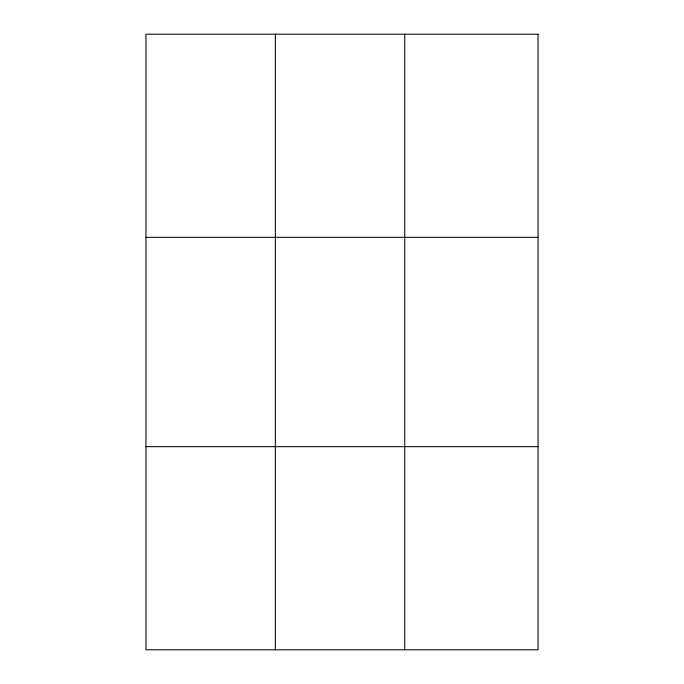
<?xml version="1.0" encoding="UTF-8"?>
<svg xmlns="http://www.w3.org/2000/svg" width="684" height="684" viewBox="0 0 684 684"><rect width="100%" height="100%" fill="white"/><g stroke="black" fill="none" stroke-linecap="round" stroke-linejoin="round"><path stroke-width="1.03" d="M275.353 34.2L275.353 649.8M404.731 34.2L404.731 649.8M145.966 237.348L538.034 237.348M145.966 446.652L538.034 446.652M538.034 34.2L538.034 649.8L145.966 649.8L145.966 34.2L538.034 34.2"/></g></svg>
